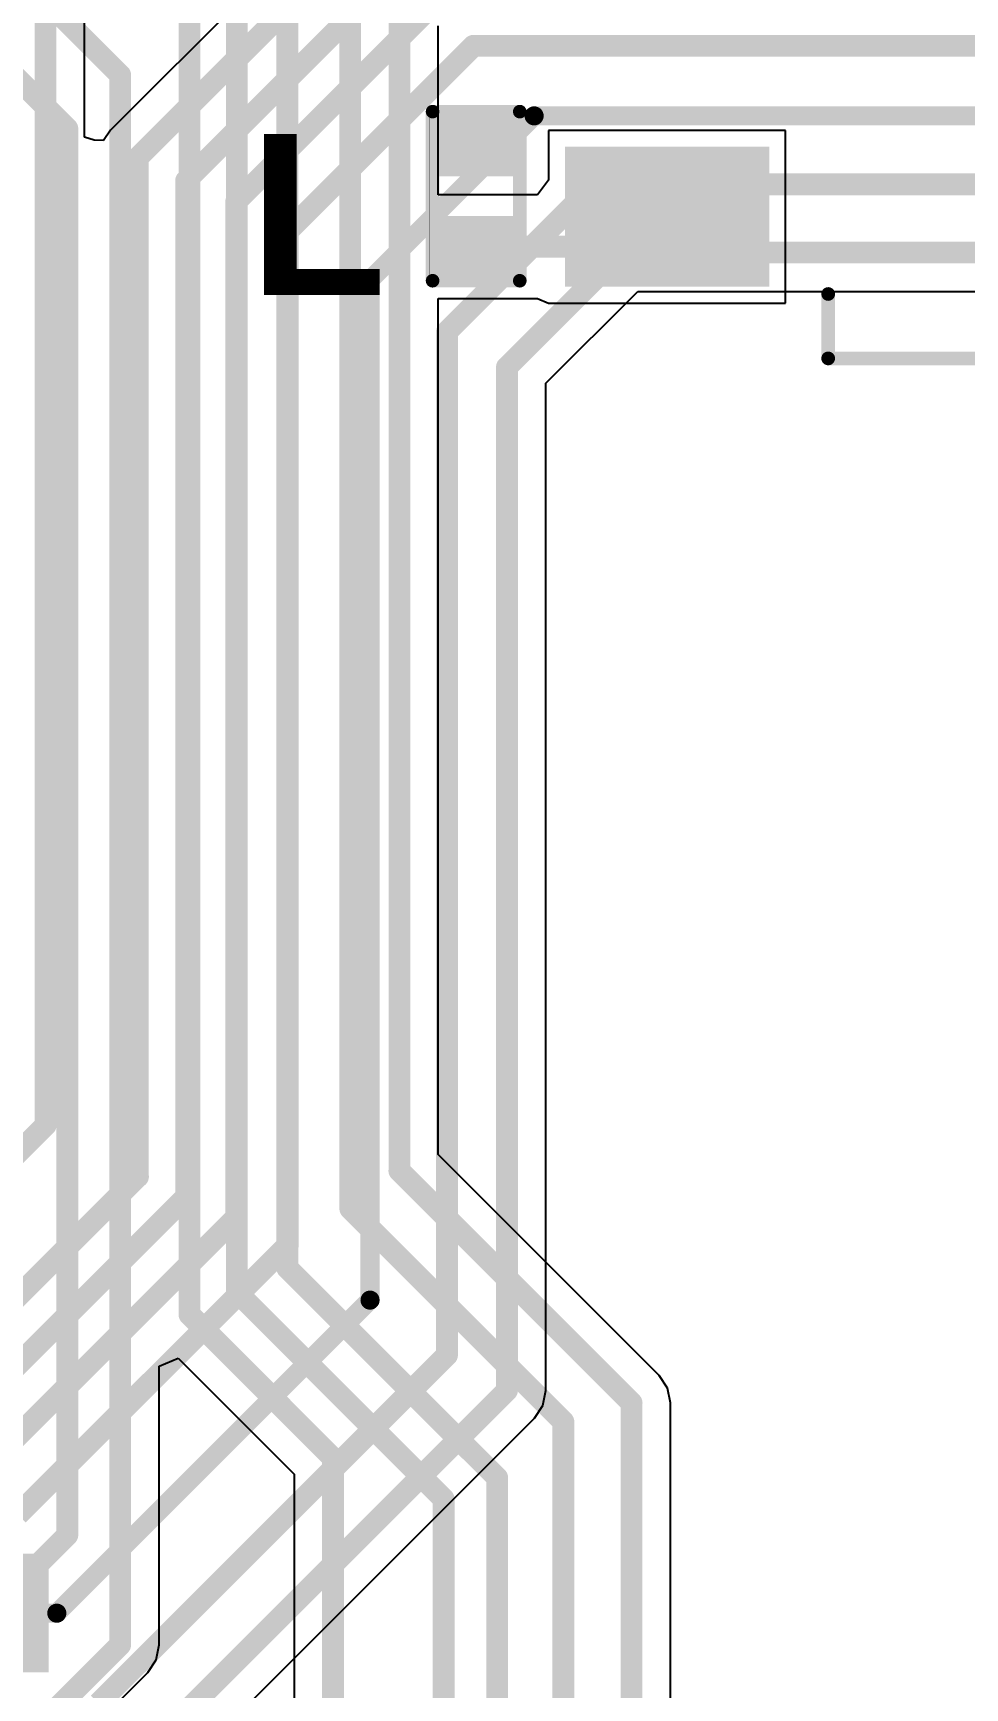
# Model space of a CAD drawing. Header units: inches. Extents: x 0 to 5032, y 0 to 5323.
# Drawn here: x 128.69 to 137.37, y 23.38 to 38.79 of the extents above; entities that cross this region are included whole.
import ezdxf

# ---------------------------------------------------------------- set-up
doc = ezdxf.new("R2010")
doc.units = ezdxf.units.IN
for name, color, linetype in [('Bottom Layer', 5, 'Continuous'), ('Top Layer', 1, 'Continuous'), ('Top Overlay', 2, 'Continuous'), ('Top Paste', 8, 'Continuous'), ('Top Solder', 216, 'Continuous')]:
    doc.layers.add(name, color=color, linetype=linetype)
doc.styles.add('Arial_Bold', font='', dxfattribs={"height": 0.2})
doc.styles.get('Arial_Bold').set_extended_font_data('Arial', bold=True)

# ---------------------------------------------------------------- blocks, each defined once
blk = doc.blocks.new('38_SMD_M______47')
at = {"layer": 'Top Layer'}
blk.add_hatch(color=1, dxfattribs=at).paths.add_polyline_path([(-9.5, -7.18), (-8, -7.18), (-8, -8.08), (-9.5, -8.08)])
at = {"layer": 'Top Paste'}
blk.add_hatch(color=8, dxfattribs=at).paths.add_polyline_path([(-9.5, -7.18), (-8, -7.18), (-8, -8.08), (-9.5, -8.08)])
at = {"layer": 'Top Solder'}
blk.add_hatch(color=216, dxfattribs=at).paths.add_polyline_path([(-9.602, -7.078), (-7.898, -7.078), (-7.898, -8.182), (-9.602, -8.182)])
blk = doc.blocks.new('DSIC05LS_P__52')
at = {"layer": 'Top Layer'}
for points in [[(-3.8, 5.63), (-3.8, 4.53), (-5.5, 4.53), (-5.5, 5.63)], [(5.5, 5.63), (5.5, 4.53), (3.8, 4.53), (3.8, 5.63)], [(-3.8, 3.09), (-3.8, 1.99), (-5.5, 1.99), (-5.5, 3.09)], [(5.5, 3.09), (5.5, 1.99), (3.8, 1.99), (3.8, 3.09)], [(-3.8, 0.55), (-3.8, -0.55), (-5.5, -0.55), (-5.5, 0.55)], [(5.5, 0.55), (5.5, -0.55), (3.8, -0.55), (3.8, 0.55)], [(-3.8, -1.99), (-3.8, -3.09), (-5.5, -3.09), (-5.5, -1.99)], [(5.5, -1.99), (5.5, -3.09), (3.8, -3.09), (3.8, -1.99)], [(-3.8, -4.53), (-3.8, -5.63), (-5.5, -5.63), (-5.5, -4.53)], [(5.5, -4.53), (5.5, -5.63), (3.8, -5.63), (3.8, -4.53)]]:
    blk.add_hatch(color=1, dxfattribs=at).paths.add_polyline_path(points)
at = {"layer": 'Top Overlay'}
blk.add_hatch(color=2, dxfattribs=at).paths.add_polyline_path([(-3.658, 4.521), (-3.226, 4.521), (-3.226, 5.563), (-3.658, 5.563)])
at = {"layer": 'Top Paste'}
for points in [[(-3.8, 5.63), (-3.8, 4.53), (-5.5, 4.53), (-5.5, 5.63)], [(5.5, 5.63), (5.5, 4.53), (3.8, 4.53), (3.8, 5.63)], [(-3.8, 3.09), (-3.8, 1.99), (-5.5, 1.99), (-5.5, 3.09)], [(5.5, 3.09), (5.5, 1.99), (3.8, 1.99), (3.8, 3.09)], [(-3.8, 0.55), (-3.8, -0.55), (-5.5, -0.55), (-5.5, 0.55)], [(5.5, 0.55), (5.5, -0.55), (3.8, -0.55), (3.8, 0.55)], [(-3.8, -1.99), (-3.8, -3.09), (-5.5, -3.09), (-5.5, -1.99)], [(5.5, -1.99), (5.5, -3.09), (3.8, -3.09), (3.8, -1.99)], [(-3.8, -4.53), (-3.8, -5.63), (-5.5, -5.63), (-5.5, -4.53)], [(5.5, -4.53), (5.5, -5.63), (3.8, -5.63), (3.8, -4.53)]]:
    blk.add_hatch(color=8, dxfattribs=at).paths.add_polyline_path(points)
at = {"layer": 'Top Solder'}
for points in [[(-3.698, 5.732), (-3.698, 4.428), (-5.602, 4.428), (-5.602, 5.732)], [(5.602, 5.732), (5.602, 4.428), (3.698, 4.428), (3.698, 5.732)], [(-3.698, 3.192), (-3.698, 1.888), (-5.602, 1.888), (-5.602, 3.192)], [(5.602, 3.192), (5.602, 1.888), (3.698, 1.888), (3.698, 3.192)], [(-3.698, 0.652), (-3.698, -0.652), (-5.602, -0.652), (-5.602, 0.652)], [(5.602, 0.652), (5.602, -0.652), (3.698, -0.652), (3.698, 0.652)], [(-3.698, -1.888), (-3.698, -3.192), (-5.602, -3.192), (-5.602, -1.888)], [(5.602, -1.888), (5.602, -3.192), (3.698, -3.192), (3.698, -1.888)], [(-3.698, -4.428), (-3.698, -5.732), (-5.602, -5.732), (-5.602, -4.428)], [(5.602, -4.428), (5.602, -5.732), (3.698, -5.732), (3.698, -4.428)]]:
    blk.add_hatch(color=216, dxfattribs=at).paths.add_polyline_path(points)
at = {"layer": 'Top Overlay'}
for points in [[(-3.15, 6.4, 0.127, 0.127, 0), (3.05, 6.4, 0.127, 0.127, 0)], [(-3.15, 5.8, 0.127, 0.127, 0), (-3.15, 6.4, 0.127, 0.127, 0)], [(3.05, 5.8, 0.127, 0.127, 0), (3.05, 6.4, 0.127, 0.127, 0)], [(-5.801, 5.059, 0.127, 0.127, 0), (-5.801, 5.313, 0.127, 0.127, 0)], [(-5.801, 5.313, 0.127, 0.127, 0), (-5.674, 5.186, 0.127, 0.127, 0)], [(-5.801, 5.059, 0.127, 0.127, 0), (-5.674, 5.186, 0.127, 0.127, 0)], [(-3.15, -6.4, 0.127, 0.127, 0), (-3.15, -5.8, 0.127, 0.127, 0)], [(3.05, -6.4, 0.127, 0.127, 0), (3.05, -5.8, 0.127, 0.127, 0)], [(-3.15, -6.4, 0.127, 0.127, 0), (3.05, -6.4, 0.127, 0.127, 0)]]:
    blk.add_lwpolyline(points, format="xyseb", dxfattribs=at)
for points in [[(-3.182, 6.4, 0.0635, 0.0635, 1), (-3.118, 6.4, 0.0635, 0.0635, 1)], [(-3.182, 6.4, 0.0635, 0.0635, 1), (-3.118, 6.4, 0.0635, 0.0635, 1)], [(3.018, 6.4, 0.0635, 0.0635, 1), (3.082, 6.4, 0.0635, 0.0635, 1)], [(3.018, 6.4, 0.0635, 0.0635, 1), (3.082, 6.4, 0.0635, 0.0635, 1)], [(-3.182, 5.8, 0.0635, 0.0635, 1), (-3.118, 5.8, 0.0635, 0.0635, 1)], [(3.018, 5.8, 0.0635, 0.0635, 1), (3.082, 5.8, 0.0635, 0.0635, 1)], [(-5.833, 5.313, 0.0635, 0.0635, 1), (-5.769, 5.313, 0.0635, 0.0635, 1)], [(-5.833, 5.313, 0.0635, 0.0635, 1), (-5.769, 5.313, 0.0635, 0.0635, 1)], [(-5.706, 5.186, 0.0635, 0.0635, 1), (-5.642, 5.186, 0.0635, 0.0635, 1)], [(-5.706, 5.186, 0.0635, 0.0635, 1), (-5.642, 5.186, 0.0635, 0.0635, 1)], [(-5.833, 5.059, 0.0635, 0.0635, 1), (-5.769, 5.059, 0.0635, 0.0635, 1)], [(-5.833, 5.059, 0.0635, 0.0635, 1), (-5.769, 5.059, 0.0635, 0.0635, 1)], [(-3.182, -5.8, 0.0635, 0.0635, 1), (-3.118, -5.8, 0.0635, 0.0635, 1)], [(3.018, -5.8, 0.0635, 0.0635, 1), (3.082, -5.8, 0.0635, 0.0635, 1)], [(-3.182, -6.4, 0.0635, 0.0635, 1), (-3.118, -6.4, 0.0635, 0.0635, 1)], [(-3.182, -6.4, 0.0635, 0.0635, 1), (-3.118, -6.4, 0.0635, 0.0635, 1)], [(3.018, -6.4, 0.0635, 0.0635, 1), (3.082, -6.4, 0.0635, 0.0635, 1)], [(3.018, -6.4, 0.0635, 0.0635, 1), (3.082, -6.4, 0.0635, 0.0635, 1)]]:
    blk.add_lwpolyline(points, format="xyseb", close=True, dxfattribs=at)
blk = doc.blocks.new('R___0402_59')
at = {"layer": 'Top Layer'}
for points in [[(-0.699, -0.318), (-0.699, 0.317), (-0.241, 0.317), (-0.241, -0.318)], [(0.241, -0.318), (0.241, 0.317), (0.699, 0.317), (0.699, -0.318)]]:
    blk.add_hatch(color=1, dxfattribs=at).paths.add_polyline_path(points)
at = {"layer": 'Top Paste'}
for points in [[(-0.699, -0.318), (-0.699, 0.317), (-0.241, 0.317), (-0.241, -0.318)], [(0.241, -0.318), (0.241, 0.317), (0.699, 0.317), (0.699, -0.318)]]:
    blk.add_hatch(color=8, dxfattribs=at).paths.add_polyline_path(points)
at = {"layer": 'Top Solder'}
for points in [[(-0.754, -0.373), (-0.754, 0.373), (-0.186, 0.373), (-0.186, -0.373)], [(0.186, -0.373), (0.186, 0.373), (0.754, 0.373), (0.754, -0.373)]]:
    blk.add_hatch(color=216, dxfattribs=at).paths.add_polyline_path(points)
at = {"layer": 'Top Overlay'}
for points in [[(0.787, 0.406, 0.127, 0.127, 0), (-0.787, 0.406, 0.127, 0.127, 0)], [(-0.787, -0.406, 0.127, 0.127, 0), (-0.787, 0.406, 0.127, 0.127, 0)], [(0.787, -0.406, 0.127, 0.127, 0), (0.787, 0.406, 0.127, 0.127, 0)], [(0.787, -0.406, 0.127, 0.127, 0), (-0.787, -0.406, 0.127, 0.127, 0)], [(0.813, -0.432, 0.00323, 0.00323, 0), (-0.813, -0.432, 0.00323, 0.00323, 0)]]:
    blk.add_lwpolyline(points, format="xyseb", dxfattribs=at)
for points in [[(-0.819, 0.406, 0.0635, 0.0635, 1), (-0.756, 0.406, 0.0635, 0.0635, 1)], [(-0.819, 0.406, 0.0635, 0.0635, 1), (-0.756, 0.406, 0.0635, 0.0635, 1)], [(0.756, 0.406, 0.0635, 0.0635, 1), (0.819, 0.406, 0.0635, 0.0635, 1)], [(0.756, 0.406, 0.0635, 0.0635, 1), (0.819, 0.406, 0.0635, 0.0635, 1)], [(-0.819, -0.406, 0.0635, 0.0635, 1), (-0.756, -0.406, 0.0635, 0.0635, 1)], [(-0.819, -0.406, 0.0635, 0.0635, 1), (-0.756, -0.406, 0.0635, 0.0635, 1)], [(-0.814, -0.432, 0.00161, 0.00161, 1), (-0.812, -0.432, 0.00161, 0.00161, 1)], [(0.756, -0.406, 0.0635, 0.0635, 1), (0.819, -0.406, 0.0635, 0.0635, 1)], [(0.756, -0.406, 0.0635, 0.0635, 1), (0.819, -0.406, 0.0635, 0.0635, 1)], [(0.812, -0.432, 0.00161, 0.00161, 1), (0.814, -0.432, 0.00161, 0.00161, 1)]]:
    blk.add_lwpolyline(points, format="xyseb", close=True, dxfattribs=at)

msp = doc.modelspace()

# ---------------------------------------------------------------- linework, layer by layer
at = {"layer": 'Bottom Layer'}
for p, q in [((129.169, 37.825), (129.169, 45.278)), ((132.036, 40.515), (129.411, 37.89)), ((129.26, 37.796), (129.169, 37.825)), ((129.347, 37.795), (129.26, 37.796)), ((129.411, 37.89), (129.347, 37.795)), ((133.466, 35.533), (134.321, 36.388)), ((134.321, 36.388), (171.792, 36.388)), ((133.466, 26.151), (133.466, 35.533)), ((133.439, 26.012), (133.466, 26.151)), ((133.466, 26.151), (133.466, 26.151)), ((129.795, 22.33), (133.36, 25.895)), ((133.36, 25.895), (133.439, 26.012)), ((133.36, 25.895), (133.36, 25.895))]:
    msp.add_line(p, q, dxfattribs=at)
for points in [[(128.807, 28.622, 0.203, 0.203, 0), (128.807, 45.428, 0.203, 0.203, 0)], [(129.667, 37.634, 0.203, 0.203, 0), (132.292, 40.259, 0.203, 0.203, 0)], [(130.116, 37.419, 0.203, 0.203, 0), (132.351, 39.654, 0.203, 0.203, 0)], [(130.583, 37.225, 0.203, 0.203, 0), (132.48, 39.123, 0.203, 0.203, 0)], [(131.063, 36.947, 0.203, 0.203, 0), (132.791, 38.675, 0.203, 0.203, 0)], [(132.791, 38.675, 0.203, 0.203, 0), (163.022, 38.675, 0.203, 0.203, 0)], [(131.828, 36.495, 0.178, 0.178, 0), (133.356, 38.023, 0.178, 0.178, 0)], [(133.356, 38.023, 0.178, 0.178, 0), (170.96, 38.023, 0.178, 0.178, 0)], [(129.667, 28.143, 0.203, 0.203, 0), (129.667, 37.634, 0.203, 0.203, 0)], [(130.116, 27.957, 0.203, 0.203, 0), (130.116, 37.419, 0.203, 0.203, 0)], [(132.545, 36.013, 0.203, 0.203, 0), (133.917, 37.385, 0.203, 0.203, 0)], [(133.917, 37.385, 0.203, 0.203, 0), (171.487, 37.385, 0.203, 0.203, 0)], [(130.583, 27.764, 0.203, 0.203, 0), (130.583, 37.225, 0.203, 0.203, 0)], [(131.063, 27.507, 0.203, 0.203, 0), (131.063, 36.947, 0.203, 0.203, 0)], [(133.104, 35.683, 0.203, 0.203, 0), (134.171, 36.75, 0.203, 0.203, 0)], [(134.171, 36.75, 0.203, 0.203, 0), (171.792, 36.75, 0.203, 0.203, 0)], [(131.828, 26.993, 0.178, 0.178, 0), (131.828, 36.495, 0.178, 0.178, 0)], [(132.545, 26.481, 0.203, 0.203, 0), (132.545, 36.013, 0.203, 0.203, 0)], [(133.104, 26.151, 0.203, 0.203, 0), (133.104, 35.683, 0.203, 0.203, 0)], [(127.304, 27.119, 0.203, 0.203, 0), (128.807, 28.622, 0.203, 0.203, 0)], [(127.959, 26.435, 0.203, 0.203, 0), (129.667, 28.143, 0.203, 0.203, 0)], [(128.162, 26.003, 0.203, 0.203, 0), (130.116, 27.957, 0.203, 0.203, 0)], [(128.326, 25.507, 0.203, 0.203, 0), (130.583, 27.764, 0.203, 0.203, 0)], [(128.55, 24.994, 0.203, 0.203, 0), (131.063, 27.507, 0.203, 0.203, 0)], [(128.911, 24.077, 0.178, 0.178, 0), (131.828, 26.993, 0.178, 0.178, 0)], [(129.3, 23.237, 0.203, 0.203, 0), (132.545, 26.481, 0.203, 0.203, 0)], [(129.539, 22.586, 0.203, 0.203, 0), (133.104, 26.151, 0.203, 0.203, 0)], [(112.789, 24.077, 0.178, 0.178, 0), (128.911, 24.077, 0.178, 0.178, 0)]]:
    msp.add_lwpolyline(points, format="xyseb", dxfattribs=at)
for points in [[(132.74, 38.675, 0.102, 0.102, 1), (132.842, 38.675, 0.102, 0.102, 1)], [(132.74, 38.675, 0.102, 0.102, 1), (132.842, 38.675, 0.102, 0.102, 1)], [(133.312, 38.023, 0.0889, 0.0889, 1), (133.401, 38.023, 0.0889, 0.0889, 1)], [(133.312, 38.023, 0.0889, 0.0889, 1), (133.401, 38.023, 0.0889, 0.0889, 1)], [(129.616, 37.634, 0.102, 0.102, 1), (129.718, 37.634, 0.102, 0.102, 1)], [(129.616, 37.634, 0.102, 0.102, 1), (129.718, 37.634, 0.102, 0.102, 1)], [(130.065, 37.419, 0.102, 0.102, 1), (130.167, 37.419, 0.102, 0.102, 1)], [(130.065, 37.419, 0.102, 0.102, 1), (130.167, 37.419, 0.102, 0.102, 1)], [(133.866, 37.385, 0.102, 0.102, 1), (133.968, 37.385, 0.102, 0.102, 1)], [(133.866, 37.385, 0.102, 0.102, 1), (133.968, 37.385, 0.102, 0.102, 1)], [(130.532, 37.225, 0.102, 0.102, 1), (130.634, 37.225, 0.102, 0.102, 1)], [(130.532, 37.225, 0.102, 0.102, 1), (130.634, 37.225, 0.102, 0.102, 1)], [(131.012, 36.947, 0.102, 0.102, 1), (131.114, 36.947, 0.102, 0.102, 1)], [(131.012, 36.947, 0.102, 0.102, 1), (131.114, 36.947, 0.102, 0.102, 1)], [(134.12, 36.75, 0.102, 0.102, 1), (134.222, 36.75, 0.102, 0.102, 1)], [(134.12, 36.75, 0.102, 0.102, 1), (134.222, 36.75, 0.102, 0.102, 1)], [(131.784, 36.495, 0.0889, 0.0889, 1), (131.873, 36.495, 0.0889, 0.0889, 1)], [(131.784, 36.495, 0.0889, 0.0889, 1), (131.873, 36.495, 0.0889, 0.0889, 1)], [(132.494, 36.013, 0.102, 0.102, 1), (132.596, 36.013, 0.102, 0.102, 1)], [(132.494, 36.013, 0.102, 0.102, 1), (132.596, 36.013, 0.102, 0.102, 1)], [(133.053, 35.683, 0.102, 0.102, 1), (133.154, 35.683, 0.102, 0.102, 1)], [(133.053, 35.683, 0.102, 0.102, 1), (133.154, 35.683, 0.102, 0.102, 1)], [(128.756, 28.622, 0.102, 0.102, 1), (128.858, 28.622, 0.102, 0.102, 1)], [(128.756, 28.622, 0.102, 0.102, 1), (128.858, 28.622, 0.102, 0.102, 1)], [(129.616, 28.143, 0.102, 0.102, 1), (129.718, 28.143, 0.102, 0.102, 1)], [(129.616, 28.143, 0.102, 0.102, 1), (129.718, 28.143, 0.102, 0.102, 1)], [(130.065, 27.957, 0.102, 0.102, 1), (130.167, 27.957, 0.102, 0.102, 1)], [(130.065, 27.957, 0.102, 0.102, 1), (130.167, 27.957, 0.102, 0.102, 1)], [(130.532, 27.764, 0.102, 0.102, 1), (130.634, 27.764, 0.102, 0.102, 1)], [(130.532, 27.764, 0.102, 0.102, 1), (130.634, 27.764, 0.102, 0.102, 1)], [(131.012, 27.507, 0.102, 0.102, 1), (131.114, 27.507, 0.102, 0.102, 1)], [(131.012, 27.507, 0.102, 0.102, 1), (131.114, 27.507, 0.102, 0.102, 1)], [(131.784, 26.993, 0.0889, 0.0889, 1), (131.873, 26.993, 0.0889, 0.0889, 1)], [(131.784, 26.993, 0.0889, 0.0889, 1), (131.873, 26.993, 0.0889, 0.0889, 1)], [(132.494, 26.481, 0.102, 0.102, 1), (132.596, 26.481, 0.102, 0.102, 1)], [(132.494, 26.481, 0.102, 0.102, 1), (132.596, 26.481, 0.102, 0.102, 1)], [(133.053, 26.151, 0.102, 0.102, 1), (133.154, 26.151, 0.102, 0.102, 1)], [(133.053, 26.151, 0.102, 0.102, 1), (133.154, 26.151, 0.102, 0.102, 1)], [(128.867, 24.077, 0.0889, 0.0889, 1), (128.956, 24.077, 0.0889, 0.0889, 1)], [(128.867, 24.077, 0.0889, 0.0889, 1), (128.956, 24.077, 0.0889, 0.0889, 1)]]:
    msp.add_lwpolyline(points, format="xyseb", close=True, dxfattribs=at)
at = {"layer": 'Top Layer'}
for p, q in [((132.464, 37.287), (132.464, 38.862)), ((135.699, 37.888), (133.491, 37.888)), ((133.491, 37.888), (133.491, 37.423)), ((135.699, 36.28), (135.699, 37.888)), ((133.491, 37.423), (133.388, 37.287)), ((133.388, 37.287), (132.464, 37.287)), ((132.464, 28.348), (132.464, 36.322)), ((132.464, 36.322), (133.388, 36.322)), ((133.388, 36.322), (133.388, 36.322)), ((133.388, 36.322), (133.491, 36.28)), ((133.491, 36.28), (133.491, 36.28)), ((133.491, 36.28), (133.549, 36.28)), ((133.549, 36.28), (135.699, 36.28)), ((134.521, 26.291), (132.464, 28.348)), ((129.864, 26.377), (130.042, 26.451)), ((129.864, 23.782), (129.864, 26.377)), ((130.042, 26.451), (131.122, 25.371)), ((134.599, 26.174), (134.521, 26.291)), ((134.521, 26.291), (134.521, 26.291)), ((134.627, 26.035), (134.599, 26.174)), ((134.627, 17.615), (134.627, 26.035)), ((134.627, 26.035), (134.627, 26.035)), ((131.122, 25.371), (131.122, 22.238)), ((129.836, 23.643), (129.864, 23.782)), ((129.758, 23.525), (129.836, 23.643)), ((129.125, 22.893), (129.758, 23.525)), ((129.758, 23.525), (129.758, 23.525))]:
    msp.add_line(p, q, dxfattribs=at)
for points in [[(130.147, 26.859, 0.203, 0.203, 0), (130.147, 51.958, 0.203, 0.203, 0)], [(130.588, 27.068, 0.203, 0.203, 0), (130.588, 51.775, 0.203, 0.203, 0)], [(131.058, 27.292, 0.203, 0.203, 0), (131.058, 51.58, 0.203, 0.203, 0)], [(131.644, 27.845, 0.203, 0.203, 0), (131.644, 46.794, 0.203, 0.203, 0)], [(132.102, 28.198, 0.203, 0.203, 0), (132.102, 45.286, 0.203, 0.203, 0)], [(128.485, 39.421, 0.203, 0.203, 0), (129.501, 38.404, 0.203, 0.203, 0)], [(128.485, 38.43, 0.203, 0.203, 0), (129.009, 37.905, 0.203, 0.203, 0)], [(129.501, 23.782, 0.203, 0.203, 0), (129.501, 38.404, 0.203, 0.203, 0)], [(129.009, 24.804, 0.203, 0.203, 0), (129.009, 37.905, 0.203, 0.203, 0)], [(132.817, 36.805, 0.203, 0.203, 0), (134.595, 36.805, 0.203, 0.203, 0)], [(132.102, 28.198, 0.203, 0.203, 0), (134.264, 26.035, 0.203, 0.203, 0)], [(131.644, 27.845, 0.203, 0.203, 0), (133.629, 25.86, 0.203, 0.203, 0)], [(131.058, 27.292, 0.203, 0.203, 0), (133.012, 25.339, 0.203, 0.203, 0)], [(130.588, 27.068, 0.203, 0.203, 0), (132.514, 25.141, 0.203, 0.203, 0)], [(130.147, 26.859, 0.203, 0.203, 0), (131.484, 25.521, 0.203, 0.203, 0)], [(134.264, 17.615, 0.203, 0.203, 0), (134.264, 26.035, 0.203, 0.203, 0)], [(133.629, 18.753, 0.203, 0.203, 0), (133.629, 25.86, 0.203, 0.203, 0)], [(131.484, 21.539, 0.203, 0.203, 0), (131.484, 25.521, 0.203, 0.203, 0)], [(133.012, 19.822, 0.203, 0.203, 0), (133.012, 25.339, 0.203, 0.203, 0)], [(132.514, 20.59, 0.203, 0.203, 0), (132.514, 25.141, 0.203, 0.203, 0)], [(128.285, 24.079, 0.203, 0.203, 0), (129.009, 24.804, 0.203, 0.203, 0)], [(128.869, 23.149, 0.203, 0.203, 0), (129.501, 23.782, 0.203, 0.203, 0)]]:
    msp.add_lwpolyline(points, format="xyseb", dxfattribs=at)
for points in [[(129.45, 38.404, 0.102, 0.102, 1), (129.552, 38.404, 0.102, 0.102, 1)], [(129.45, 38.404, 0.102, 0.102, 1), (129.552, 38.404, 0.102, 0.102, 1)], [(128.959, 37.905, 0.102, 0.102, 1), (129.06, 37.905, 0.102, 0.102, 1)], [(128.959, 37.905, 0.102, 0.102, 1), (129.06, 37.905, 0.102, 0.102, 1)], [(132.766, 36.805, 0.102, 0.102, 1), (132.867, 36.805, 0.102, 0.102, 1)], [(134.544, 36.805, 0.102, 0.102, 1), (134.645, 36.805, 0.102, 0.102, 1)], [(132.051, 28.198, 0.102, 0.102, 1), (132.153, 28.198, 0.102, 0.102, 1)], [(132.051, 28.198, 0.102, 0.102, 1), (132.153, 28.198, 0.102, 0.102, 1)], [(131.594, 27.845, 0.102, 0.102, 1), (131.695, 27.845, 0.102, 0.102, 1)], [(131.594, 27.845, 0.102, 0.102, 1), (131.695, 27.845, 0.102, 0.102, 1)], [(131.007, 27.292, 0.102, 0.102, 1), (131.109, 27.292, 0.102, 0.102, 1)], [(131.007, 27.292, 0.102, 0.102, 1), (131.109, 27.292, 0.102, 0.102, 1)], [(130.537, 27.068, 0.102, 0.102, 1), (130.638, 27.068, 0.102, 0.102, 1)], [(130.537, 27.068, 0.102, 0.102, 1), (130.638, 27.068, 0.102, 0.102, 1)], [(130.096, 26.859, 0.102, 0.102, 1), (130.197, 26.859, 0.102, 0.102, 1)], [(130.096, 26.859, 0.102, 0.102, 1), (130.197, 26.859, 0.102, 0.102, 1)], [(134.214, 26.035, 0.102, 0.102, 1), (134.315, 26.035, 0.102, 0.102, 1)], [(134.214, 26.035, 0.102, 0.102, 1), (134.315, 26.035, 0.102, 0.102, 1)], [(133.579, 25.86, 0.102, 0.102, 1), (133.68, 25.86, 0.102, 0.102, 1)], [(133.579, 25.86, 0.102, 0.102, 1), (133.68, 25.86, 0.102, 0.102, 1)], [(131.433, 25.521, 0.102, 0.102, 1), (131.535, 25.521, 0.102, 0.102, 1)], [(131.433, 25.521, 0.102, 0.102, 1), (131.535, 25.521, 0.102, 0.102, 1)], [(132.961, 25.339, 0.102, 0.102, 1), (133.063, 25.339, 0.102, 0.102, 1)], [(132.961, 25.339, 0.102, 0.102, 1), (133.063, 25.339, 0.102, 0.102, 1)], [(132.463, 25.141, 0.102, 0.102, 1), (132.565, 25.141, 0.102, 0.102, 1)], [(132.463, 25.141, 0.102, 0.102, 1), (132.565, 25.141, 0.102, 0.102, 1)], [(128.959, 24.804, 0.102, 0.102, 1), (129.06, 24.804, 0.102, 0.102, 1)], [(128.959, 24.804, 0.102, 0.102, 1), (129.06, 24.804, 0.102, 0.102, 1)], [(129.45, 23.782, 0.102, 0.102, 1), (129.552, 23.782, 0.102, 0.102, 1)], [(129.45, 23.782, 0.102, 0.102, 1), (129.552, 23.782, 0.102, 0.102, 1)]]:
    msp.add_lwpolyline(points, format="xyseb", close=True, dxfattribs=at)

# ---------------------------------------------------------------- block references
msp.add_blockref('DSIC05LS_P__52', (139.245, 42.164))
for name, p, rotation in [('R___0402_59', (132.817, 37.275), 270), ('38_SMD_M______47', (119.235, 16.449), 180)]:
    msp.add_blockref(name, p, dxfattribs=dict(rotation=rotation))

# ---------------------------------------------------------------- texts
at = {"layer": 'Top Overlay', "style": 'Arial_Bold'}
msp.add_text('L', height=1.5, rotation=360, dxfattribs=at).set_placement((130.702, 36.354))

doc.saveas('drawing.dxf')
